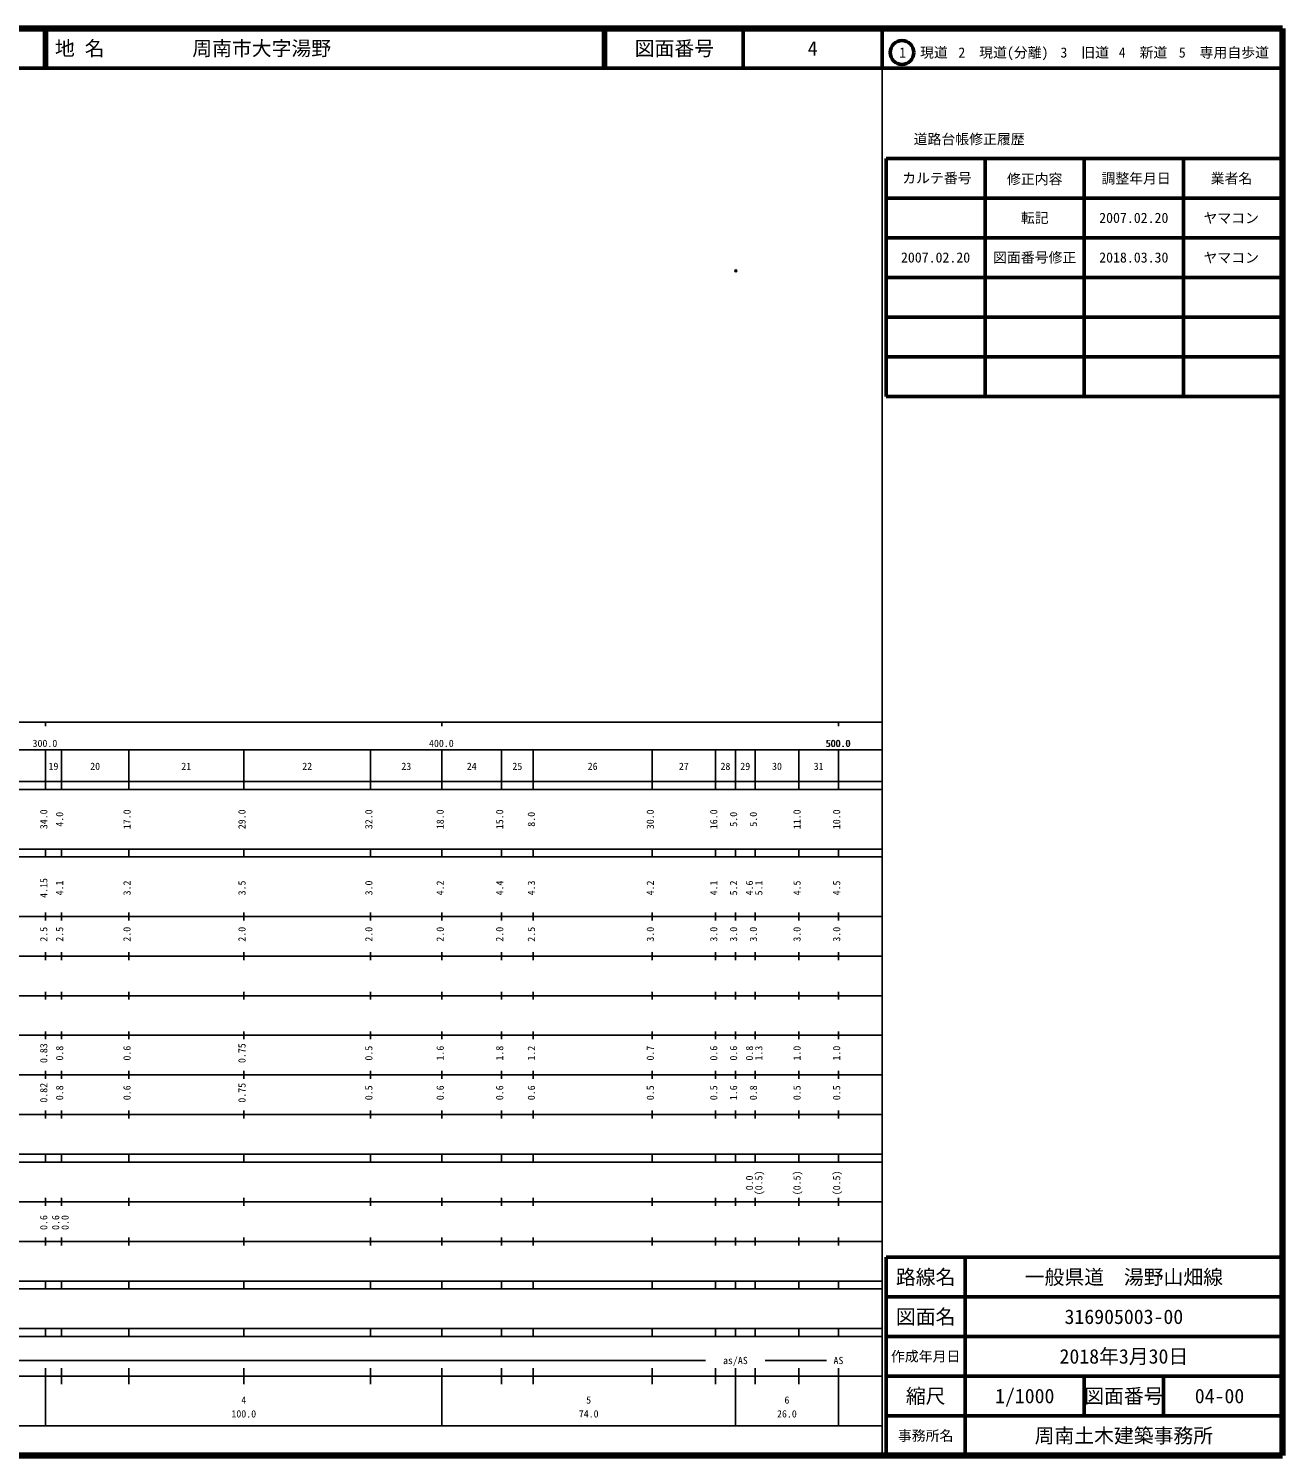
# Model space of a CAD drawing. Units: millimetres on the paper. Extents: x 40 to 680, y 20 to 380.
# Drawn here: x 363.7 to 680, y 20 to 380 of the extents above; entities that cross this region are included whole.
import ezdxf
from ezdxf.enums import TextEntityAlignment as Align

# ---------------------------------------------------------------- set-up
doc = ezdxf.new("R2010")
doc.units = ezdxf.units.MM
doc.header["$PDMODE"] = 32
doc.header["$PDSIZE"] = 0.5
doc.layers.add('M-OTRS', color=6, linetype='Continuous')
doc.layers.add('M-TTL-TXT', color=7, linetype='Continuous')
for name, color, linetype, lineweight in [('M-TTL', 2, 'Continuous', 140), ('M-TTL-BAND', 7, 'Continuous', 25), ('M-TTL-FRAM', 2, 'Continuous', 50), ('M-TTL-LINE', 7, 'Continuous', 50)]:
    doc.layers.add(name, color=color, linetype=linetype, lineweight=lineweight)
doc.styles.add('ＭＳ ゴシック', font='')
doc.styles.get('ＭＳ ゴシック').set_extended_font_data('MS Gothic')

msp = doc.modelspace()

# ---------------------------------------------------------------- linework, layer by layer
at = {"layer": 'M-OTRS'}
msp.add_point((542.128, 318.874), dxfattribs=at)
at = {"layer": 'M-TTL'}
for p, q in [((680, 380), (40, 380)), ((680, 20), (680, 380)), ((40, 20), (680, 20))]:
    msp.add_line(p, q, dxfattribs=at)
at = {"layer": 'M-TTL-BAND'}
for p, q in [((579, 20), (579, 370)), ((40, 205), (579, 205)), ((368, 205), (368, 204)), ((468, 205), (468, 204)), ((568, 205), (568, 204)), ((68, 198), (579, 198)), ((368, 188), (368, 198)), ((372, 188), (372, 198)), ((389, 188), (389, 198)), ((418, 188), (418, 198)), ((450, 188), (450, 198)), ((468, 188), (468, 198)), ((483, 188), (483, 198)), ((491, 188), (491, 198)), ((521, 188), (521, 198)), ((537, 188), (537, 198)), ((542, 188), (542, 198)), ((547, 188), (547, 198)), ((558, 188), (558, 198)), ((568, 188), (568, 198)), ((40, 190), (579, 190)), ((40, 188), (579, 188)), ((40, 173), (579, 173)), ((368, 171), (368, 173)), ((372, 171), (372, 173)), ((389, 171), (389, 173)), ((418, 171), (418, 173)), ((450, 171), (450, 173)), ((468, 171), (468, 173)), ((483, 171), (483, 173)), ((491, 171), (491, 173)), ((521, 171), (521, 173)), ((537, 171), (537, 173)), ((542, 171), (542, 173)), ((547, 171), (547, 173)), ((558, 171), (558, 173)), ((568, 171), (568, 173)), ((40, 171), (579, 171)), ((40, 156), (579, 156)), ((368, 155), (368, 157)), ((372, 155), (372, 157)), ((389, 155), (389, 157)), ((418, 155), (418, 157)), ((450, 155), (450, 157)), ((468, 155), (468, 157)), ((483, 155), (483, 157)), ((491, 155), (491, 157)), ((521, 155), (521, 157)), ((537, 155), (537, 157)), ((542, 155), (542, 157)), ((547, 155), (547, 157)), ((558, 155), (558, 157)), ((568, 155), (568, 157)), ((46, 146), (579, 146)), ((368, 145), (368, 147)), ((372, 145), (372, 147)), ((389, 145), (389, 147)), ((418, 145), (418, 147)), ((450, 145), (450, 147)), ((468, 145), (468, 147)), ((483, 145), (483, 147)), ((491, 145), (491, 147)), ((521, 145), (521, 147)), ((537, 145), (537, 147)), ((542, 145), (542, 147)), ((547, 145), (547, 147)), ((558, 145), (558, 147)), ((568, 145), (568, 147)), ((368, 135), (368, 137)), ((372, 135), (372, 137)), ((389, 135), (389, 137)), ((418, 135), (418, 137)), ((450, 135), (450, 137)), ((468, 135), (468, 137)), ((483, 135), (483, 137)), ((491, 135), (491, 137)), ((521, 135), (521, 137)), ((537, 135), (537, 137)), ((542, 135), (542, 137)), ((547, 135), (547, 137)), ((558, 135), (558, 137)), ((568, 135), (568, 137)), ((52, 136), (579, 136)), ((46, 126), (579, 126)), ((368, 125), (368, 127)), ((372, 125), (372, 127)), ((389, 125), (389, 127)), ((418, 125), (418, 127)), ((450, 125), (450, 127)), ((468, 125), (468, 127)), ((483, 125), (483, 127)), ((491, 125), (491, 127)), ((521, 125), (521, 127)), ((537, 125), (537, 127)), ((542, 125), (542, 127)), ((547, 125), (547, 127)), ((558, 125), (558, 127)), ((568, 125), (568, 127)), ((52, 116), (579, 116)), ((368, 115), (368, 117)), ((372, 115), (372, 117)), ((389, 115), (389, 117)), ((418, 115), (418, 117)), ((450, 115), (450, 117)), ((468, 115), (468, 117)), ((483, 115), (483, 117)), ((491, 115), (491, 117)), ((521, 115), (521, 117)), ((537, 115), (537, 117)), ((542, 115), (542, 117)), ((547, 115), (547, 117)), ((558, 115), (558, 117)), ((568, 115), (568, 117)), ((46, 106), (579, 106)), ((368, 105), (368, 107)), ((372, 105), (372, 107)), ((389, 105), (389, 107)), ((418, 105), (418, 107)), ((450, 105), (450, 107)), ((468, 105), (468, 107)), ((483, 105), (483, 107)), ((491, 105), (491, 107)), ((521, 105), (521, 107)), ((537, 105), (537, 107)), ((542, 105), (542, 107)), ((547, 105), (547, 107)), ((558, 105), (558, 107)), ((568, 105), (568, 107)), ((40, 96), (579, 96)), ((40, 94), (579, 94)), ((368, 94), (368, 96)), ((372, 94), (372, 96)), ((389, 94), (389, 96)), ((418, 94), (418, 96)), ((450, 94), (450, 96)), ((468, 94), (468, 96)), ((483, 94), (483, 96)), ((491, 94), (491, 96)), ((521, 94), (521, 96)), ((537, 94), (537, 96)), ((542, 94), (542, 96)), ((547, 94), (547, 96)), ((558, 94), (558, 96)), ((568, 94), (568, 96)), ((49, 84), (579, 84)), ((368, 83), (368, 85)), ((372, 83), (372, 85)), ((389, 83), (389, 85)), ((418, 83), (418, 85)), ((450, 83), (450, 85)), ((468, 83), (468, 85)), ((483, 83), (483, 85)), ((491, 83), (491, 85)), ((521, 83), (521, 85)), ((537, 83), (537, 85)), ((542, 83), (542, 85)), ((547, 83), (547, 85)), ((558, 83), (558, 85)), ((568, 83), (568, 85)), ((40, 74), (579, 74)), ((368, 73), (368, 75)), ((372, 73), (372, 75)), ((389, 73), (389, 75)), ((418, 73), (418, 75)), ((450, 73), (450, 75)), ((468, 73), (468, 75)), ((483, 73), (483, 75)), ((491, 73), (491, 75)), ((521, 73), (521, 75)), ((537, 73), (537, 75)), ((542, 73), (542, 75)), ((547, 73), (547, 75)), ((558, 73), (558, 75)), ((568, 73), (568, 75)), ((40, 64), (579, 64)), ((40, 62), (579, 62)), ((368, 62), (368, 64)), ((372, 62), (372, 64)), ((389, 62), (389, 64)), ((418, 62), (418, 64)), ((450, 62), (450, 64)), ((468, 62), (468, 64)), ((483, 62), (483, 64)), ((491, 62), (491, 64)), ((521, 62), (521, 64)), ((537, 62), (537, 64)), ((542, 62), (542, 64)), ((547, 62), (547, 64)), ((558, 62), (558, 64)), ((568, 62), (568, 64)), ((40, 52), (579, 52)), ((368, 50), (368, 52)), ((372, 50), (372, 52)), ((389, 50), (389, 52)), ((418, 50), (418, 52)), ((450, 50), (450, 52)), ((468, 50), (468, 52)), ((483, 50), (483, 52)), ((491, 50), (491, 52)), ((521, 50), (521, 52)), ((537, 50), (537, 52)), ((542, 50), (542, 52)), ((547, 50), (547, 52)), ((558, 50), (558, 52)), ((568, 50), (568, 52)), ((40, 50), (579, 50)), ((71, 44), (534.5, 44)), ((549.5, 44), (565, 44)), ((40, 40), (579, 40)), ((368, 27.5), (368, 42)), ((372, 38), (372, 42)), ((389, 38), (389, 42)), ((418, 38), (418, 42)), ((450, 38), (450, 42)), ((468, 27.5), (468, 42)), ((483, 38), (483, 42)), ((491, 38), (491, 42)), ((521, 38), (521, 42)), ((537, 38), (537, 42)), ((542, 27.5), (542, 42)), ((547, 38), (547, 42)), ((558, 38), (558, 42)), ((568, 27.5), (568, 42)), ((68, 27.5), (579, 27.5))]:
    msp.add_line(p, q, dxfattribs=at)
at = {"layer": 'M-TTL-FRAM'}
for p, q in [((580, 347.197), (580, 287.197)), ((580, 347.197), (680, 347.197)), ((580, 287.197), (680, 287.197)), ((680, 70), (580, 70)), ((580, 70), (580, 20))]:
    msp.add_line(p, q, dxfattribs=at)
at = {"layer": 'M-TTL-LINE'}
for p, q in [((367.75, 380), (367.75, 370)), ((368.25, 380), (368.25, 370)), ((508.747, 380), (508.747, 370)), ((509.247, 380), (509.247, 370)), ((543.997, 380), (543.997, 370)), ((579, 380), (579, 370)), ((40, 370), (680, 370)), ((605, 347.197), (605, 287.197)), ((630, 347.197), (630, 287.197)), ((655, 347.197), (655, 287.197)), ((580, 337.197), (680, 337.197)), ((580, 327.197), (680, 327.197)), ((580, 317.197), (680, 317.197)), ((580, 307.197), (680, 307.197)), ((580, 297.197), (680, 297.197)), ((600, 70), (600, 20)), ((680, 60), (580, 60)), ((680, 50), (580, 50)), ((680, 40), (580, 40)), ((630, 40), (630, 30)), ((650, 40), (650, 30)), ((680, 30), (580, 30))]:
    msp.add_line(p, q, dxfattribs=at)
msp.add_circle((584.031, 373.958), 3, dxfattribs=at)

# ---------------------------------------------------------------- texts
at = {"layer": 'M-TTL-BAND', "style": 'ＭＳ ゴシック'}
for s, p in [('300.0', (367.844, 198.195)), ('400.0', (467.844, 198.195)), ('500.0', (567.844, 198.195)), ('500.0', (568, 198.195)), ('19', (370, 192.405)), ('20', (380.5, 192.405)), ('21', (403.5, 192.405)), ('22', (434, 192.405)), ('23', (459, 192.405)), ('24', (475.5, 192.405)), ('25', (487, 192.405)), ('26', (506, 192.405)), ('27', (529, 192.405)), ('28', (539.5, 192.405)), ('29', (544.5, 192.405)), ('30', (552.5, 192.405)), ('31', (563, 192.405)), ('as/AS', (542, 42.5)), ('AS', (568, 42.5)), ('4', (418, 32.523)), ('5', (505, 32.523)), ('6', (555, 32.523)), ('100.0', (418, 29.033)), ('74.0', (505, 29.033)), ('26.0', (555, 29.033))]:
    msp.add_text(s, height=1.833, dxfattribs=at).set_placement(p, align=Align.BOTTOM_CENTER)
for s, p in [('34.0', (369, 180.5)), ('4.0', (373, 180.5)), ('17.0', (390, 180.5)), ('29.0', (419, 180.5)), ('32.0', (451, 180.5)), ('18.0', (469, 180.5)), ('15.0', (484, 180.5)), ('8.0', (492, 180.5)), ('30.0', (522, 180.5)), ('16.0', (538, 180.5)), ('5.0', (543, 180.5)), ('5.0', (548, 180.5)), ('11.0', (559, 180.5)), ('10.0', (569, 180.5)), ('4.15', (369, 163.174)), ('4.1', (373, 163.174)), ('3.2', (390, 163.174)), ('3.5', (419, 163.174)), ('3.0', (451, 163.174)), ('4.2', (469, 163.174)), ('4.4', (484, 163.174)), ('4.3', (492, 163.174)), ('4.2', (522, 163.174)), ('4.1', (538, 163.174)), ('5.2', (543, 163.174)), ('4.6', (547, 163.174)), ('5.1', (549.37, 163.174)), ('4.5', (559, 163.174)), ('4.5', (569, 163.174)), ('2.5', (369, 151.5)), ('2.5', (373, 151.5)), ('2.0', (390, 151.5)), ('2.0', (419, 151.5)), ('2.0', (451, 151.5)), ('2.0', (469, 151.5)), ('2.0', (484, 151.5)), ('2.5', (492, 151.5)), ('3.0', (522, 151.5)), ('3.0', (538, 151.5)), ('3.0', (543, 151.5)), ('3.0', (548, 151.5)), ('3.0', (559, 151.5)), ('3.0', (569, 151.5)), ('0.83', (369, 121.5)), ('0.8', (373, 121.5)), ('0.6', (390, 121.5)), ('0.75', (419, 121.5)), ('0.5', (451, 121.5)), ('1.6', (469, 121.5)), ('1.8', (484, 121.5)), ('1.2', (492, 121.5)), ('0.7', (522, 121.5)), ('0.6', (538, 121.5)), ('0.6', (543, 121.5)), ('0.8', (547, 121.5)), ('1.3', (549.37, 121.5)), ('1.0', (559, 121.5)), ('1.0', (569, 121.5)), ('0.82', (369, 111.5)), ('0.8', (373, 111.5)), ('0.6', (390, 111.5)), ('0.75', (419, 111.5)), ('0.5', (451, 111.5)), ('0.6', (469, 111.5)), ('0.6', (484, 111.5)), ('0.6', (492, 111.5)), ('0.5', (522, 111.5)), ('0.5', (538, 111.5)), ('1.6', (543, 111.5)), ('0.8', (548, 111.5)), ('0.5', (559, 111.5)), ('0.5', (569, 111.5)), ('0.0', (547, 88.764)), ('(0.5)', (549.37, 88.764)), ('(0.5)', (559, 88.764)), ('(0.5)', (569, 88.764)), ('0.6', (369, 78.764)), ('0.6', (372, 78.764)), ('0.0', (374.37, 78.764))]:
    msp.add_text(s, height=1.833, rotation=90, dxfattribs=at).set_placement(p, align=Align.BOTTOM_CENTER)
at = {"layer": 'M-TTL-TXT', "style": 'ＭＳ ゴシック'}
for s, p in [('地 名', (370.38, 375)), ('周南市大字湯野', (405.024, 375))]:
    msp.add_text(s, height=3.666, dxfattribs=at).set_placement(p, align=Align.MIDDLE_LEFT)
for s, height, p in [('図面番号', 3.666, (526.622, 375)), ('4', 3.666, (561.497, 375)), ('1\u3000現道', 2.566, (589.448, 373.958)), ('2\u3000現道(分離)', 2.566, (609.619, 373.958)), ('3\u3000旧道', 2.566, (630.121, 373.958)), ('4\u3000新道', 2.566, (644.824, 373.958)), ('5\u3000専用自歩道', 2.566, (665.228, 373.958)), ('道路台帳修正履歴', 2.566, (600.968, 352.113)), ('カルテ番号', 2.566, (592.839, 342.277)), ('修正内容', 2.566, (617.509, 342.023)), ('調整年月日', 2.566, (643.089, 342.197)), ('業者名', 2.566, (667.134, 342.197)), ('転記', 2.566, (617.5, 332.245)), ('2007.02.20', 2.566, (642.5, 332.245)), ('ヤマコン', 2.566, (667.077, 332.189)), ('2007.02.20', 2.566, (592.5, 322.245)), ('図面番号修正', 2.566, (617.5, 322.245)), ('2018.03.30', 2.566, (642.5, 322.245)), ('ヤマコン', 2.566, (667.077, 322.189)), ('路線名', 3.666, (590, 65)), ('路線名', 3.666, (590, 65)), ('一般県道\u3000湯野山畑線', 3.666, (640, 65)), ('図面名', 3.666, (590, 55)), ('図面名', 3.666, (590, 55)), ('316905003-00', 3.666, (640, 55)), ('2018年3月30日', 3.666, (640, 45)), ('作成年月日', 2.566, (590, 45)), ('作成年月日', 2.566, (590, 45)), ('縮尺', 3.666, (590, 35)), ('縮尺', 3.666, (590, 35)), ('1/1000', 3.666, (615, 35)), ('図面番号', 3.666, (640, 35)), ('図面番号', 3.666, (640, 35)), ('04-00', 3.666, (664.125, 35)), ('事務所名', 2.566, (590, 25)), ('事務所名', 2.566, (590, 25)), ('周南土木建築事務所', 3.666, (640, 25))]:
    msp.add_text(s, height=height, dxfattribs=at).set_placement(p, align=Align.MIDDLE_CENTER)

doc.saveas('drawing.dxf')
